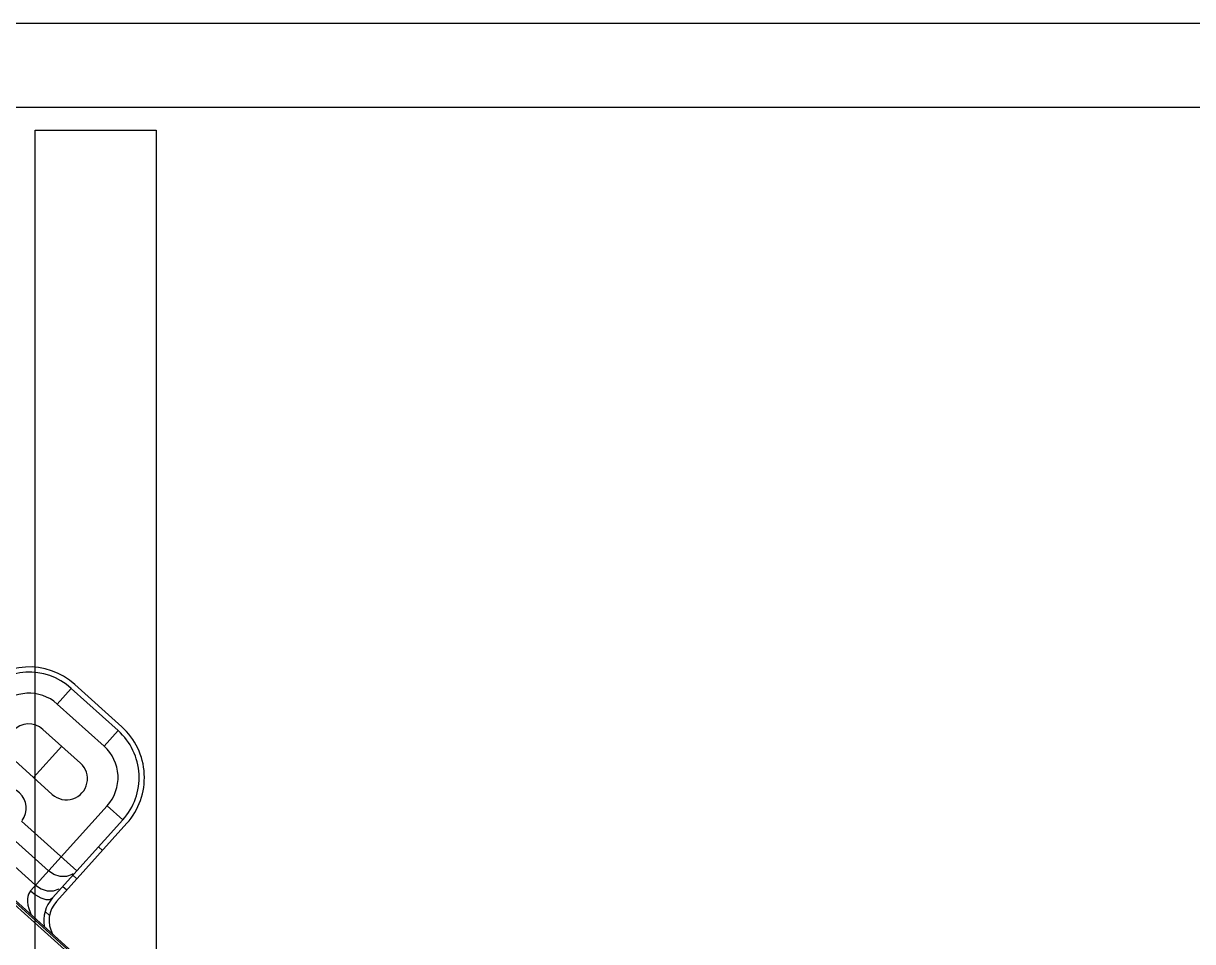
# Model space of a CAD drawing. Header units: metres. Extents: x -367 to 374, y -238 to 224.
# Drawn here: x 351.8182 to 352.096, y 176.8614 to 177.0796 of the extents above; entities that cross this region are included whole.
import ezdxf
from ezdxf.enums import TextEntityAlignment as Align

# ---------------------------------------------------------------- set-up
doc = ezdxf.new("R2010")
doc.units = ezdxf.units.M
for name, color, linetype in [('ELE-ALIMENTADORES', 160, 'Continuous'), ('LA_BAU_BASES GERAIS_R00$0$ARQ-XREF-ATT', 8, 'Continuous'), ('LA_BAU_BASES GERAIS_R00$0$BASE', 253, 'Continuous'), ('LA_BAU_BASES GERAIS_R00$0$dutos', 31, 'Continuous')]:
    doc.layers.add(name, color=color, linetype=linetype)
doc.styles.add('LA_BAU_BASES GERAIS_R00$0$R60-125-RS', font='romans.shx', dxfattribs={"height": 0.19})
doc.styles.add('LA_BAU_BASES GERAIS_R00$0$R80-100-RS', font='romans.shx', dxfattribs={"height": 0.203})

# ---------------------------------------------------------------- blocks, each defined once
blk = doc.blocks.new('LA_BAU_BASES GERAIS_R00$0$LA_BAU_ALVENARIA SUPERIOR_R01')
at = {"layer": 'LA_BAU_BASES GERAIS_R00$0$BASE', "linetype": 'Continuous'}
for p, q in [((254.7, 177.0795786423509), (245.4, 177.0795786423509)), ((254.7, 177.0595786423509), (245.4, 177.0595786423509))]:
    blk.add_line(p, q, dxfattribs=at)
blk = doc.blocks.new('LA_BAU_BASES GERAIS_R00$0$A$C2E3D5B4E')
at = {"layer": 'LA_BAU_BASES GERAIS_R00$0$dutos', "color": 251}
for p, q in [((-14.92897162105419, -1.455469513867399), (-14.92897162105419, -0.8957732504447335)), ((-14.92897162105419, -0.8957732504447335), (-14.90022456860606, -0.8957732504447335)), ((-14.90022456860606, -0.8957732504447335), (-14.90022456860606, -1.455469513867399)), ((-14.90839794858994, -1.037556820144971), (-14.9195452148324, -1.027519776538327)), ((-14.9203816351378, -1.028448715387356), (-14.92372731634396, -1.032164470804389)), ((-14.90923436888625, -1.038485759005823), (-14.9203816351378, -1.028448715387356)), ((-14.91258005009195, -1.042201514422857), (-14.92372731634396, -1.032164470804389)), ((-14.91821144634469, -1.046214079876052), (-14.92712925934711, -1.038184444981823)), ((-14.91258005009195, -1.042201514422857), (-14.90923436888625, -1.038485759005823)), ((-14.92267035284613, -1.042199262429392), (-14.92936171525798, -1.049630773265278)), ((-14.93382062175942, -1.0456159558168), (-14.924902808757, -1.053645590712847)), ((-14.93007116544641, -1.07657225738393), (-14.91183990166746, -1.056324387671964)), ((-14.90812414624997, -1.05967006887812), (-14.91183990166746, -1.056324387671964)), ((-14.93217876379367, -1.059972150551118), (-14.91904447233719, -1.071798319697962)), ((-14.92485255230577, -1.078248845996939), (-14.90812414624997, -1.05967006887812)), ((-14.92392361212706, -1.079085264827597), (-14.90719520739867, -1.060506489183979)), ((-14.92579244467743, -1.071820256561011), (-14.93520941283032, -1.063341180351642)), ((-14.91392903074211, -1.066117046242368), (-14.91300009188581, -1.06695346654277)), ((-14.87812974156714, -1.129995249271531), (-14.94638544365125, -1.068537539068245)), ((-14.94605092648817, -1.068166020120486), (-14.88062483805834, -1.127075934742322)), ((-14.94582306814391, -1.067912957791748), (-14.90393842759931, -1.105626057533925)), ((-14.93827366710275, -1.06674437949431), (-14.92885669894986, -1.075223455703679)), ((-14.92016334091386, -1.072675221618454), (-14.92153641086952, -1.073138787681899)), ((-14.9199747022376, -1.072527377965059), (-14.92016334091386, -1.072675221618454)), ((-14.91906452574585, -1.073688702682091), (-14.91999346460216, -1.072852282381689)), ((-14.92236706641324, -1.075488434260194), (-14.92143812755967, -1.076324854561506)), ((-14.92554631365692, -1.082382368716651), (-14.92660634896174, -1.081427908640478))]:
    blk.add_line(p, q, dxfattribs=at)
for points in [[(-14.92153641086952, -1.073138787681899), (-14.92302927654737, -1.07314364081293), (-14.92449580585571, -1.072689305953361), (-14.92579244468197, -1.071820256565559)], [(-14.93007116544641, -1.07657225738393), (-14.93033493951771, -1.076921579723319), (-14.93055420833798, -1.077347506659578), (-14.93071463526394, -1.077862428753804), (-14.93080044399539, -1.078468857652013), (-14.93079568815119, -1.079159715382673), (-14.93069309913835, -1.079922860880004), (-14.93048780949039, -1.080751636616412), (-14.93017658034341, -1.081641482946623), (-14.92990978188027, -1.082241345103)], [(-14.93007116542321, -1.076572257359373), (-14.92884749795212, -1.077525692354982), (-14.92759914389944, -1.078220445854356), (-14.92644635032229, -1.078590801665712), (-14.92550002220423, -1.078601131726543), (-14.92485255225984, -1.078248845946007)], [(-14.92885669894986, -1.075223455703679), (-14.9275600601236, -1.076092505091481), (-14.92609353081525, -1.07654683995105), (-14.92460066513695, -1.076541986820018), (-14.92322759518356, -1.076078420756573)]]:
    blk.add_lwpolyline(points, dxfattribs=at)
for centre, radius, start, end in [((-14.93041867875627, -1.039595981642094), 0.01625013684255762, 48.00000001673805, 137.9999999993071), ((-14.93041867875627, -1.039595981642094), 0.01500012631585319, 48.00000001673805, 137.9999999993071), ((-14.93041867875627, -1.039595981642094), 0.01000008421133546, 48.00000001673805, 137.9999999993071), ((-14.93047494055327, -1.041900200399766), 0.005000042104517723, 48.00000001673805, 228.000000016738), ((-14.91927141250198, -1.049633025259652), 0.01500012631585319, 317.9999999993071, 48.00000001673805), ((-14.91927141250198, -1.049633025259652), 0.01625013684255762, 317.9999999993071, 48.00000001673805), ((-14.91927141250198, -1.049633025259652), 0.01000008421133546, 317.9999999993071, 48.00000001673805), ((-14.92155712755084, -1.049929835293085), 0.005000042104517723, 228.000000016738, 48.00000001673805), ((-14.93588579360903, -1.056876496329721), 0.004828525253365292, 322.0678752091864, 134.1773734376496), ((-14.91890734360913, -1.083601935896411), 0.00800006736998838, 137.9999999993071, 191.1771790018855), ((-14.91890734360913, -1.083601935896411), 0.006750056843283944, 137.9999999993071, 208.532493772277)]:
    blk.add_arc(centre, radius, start, end, dxfattribs=at)
blk = doc.blocks.new('LA_BAU_BASES GERAIS_R00')
at = {"layer": 'LA_BAU_BASES GERAIS_R00$0$ARQ-XREF-ATT'}
blk.add_blockref('LA_BAU_BASES GERAIS_R00$0$A$C2E3D5B4E', (366.75, 177.95), dxfattribs=at)
at = {"layer": 'LA_BAU_BASES GERAIS_R00$0$BASE'}
blk.add_blockref('LA_BAU_BASES GERAIS_R00$0$LA_BAU_ALVENARIA SUPERIOR_R01', (100, 0), dxfattribs=at)
at = {"layer": 'LA_BAU_BASES GERAIS_R00$0$BASE', "style": 'LA_BAU_BASES GERAIS_R00$0$R60-125-RS'}
for p in [(242.7815727361595, 218.919159373358), (358.6365727361596, 192.964159373358)]:
    blk.add_attdef('S', text='', height=0.19, rotation=90, dxfattribs=at).set_placement(p, align=Align.MIDDLE_CENTER)
at = {"layer": 'LA_BAU_BASES GERAIS_R00$0$BASE', "style": 'LA_BAU_BASES GERAIS_R00$0$R80-100-RS'}
blk.add_attdef('ACESSO', text='', height=0.203, dxfattribs=at).set_placement((365.922255870473, 191.9868442639211), align=Align.TOP_CENTER)
at = {"layer": 'LA_BAU_BASES GERAIS_R00$0$BASE', "style": 'LA_BAU_BASES GERAIS_R00$0$R60-125-RS'}
blk.add_attdef('S', text='', height=0.19, dxfattribs=at).set_placement((266.114159373358, 180.9134272638404), align=Align.MIDDLE_CENTER)

msp = doc.modelspace()

# ---------------------------------------------------------------- block references
at = {"layer": 'ELE-ALIMENTADORES', "color": 2}
msp.add_blockref('LA_BAU_BASES GERAIS_R00', (0, 0), dxfattribs=at)

doc.saveas('drawing.dxf')
